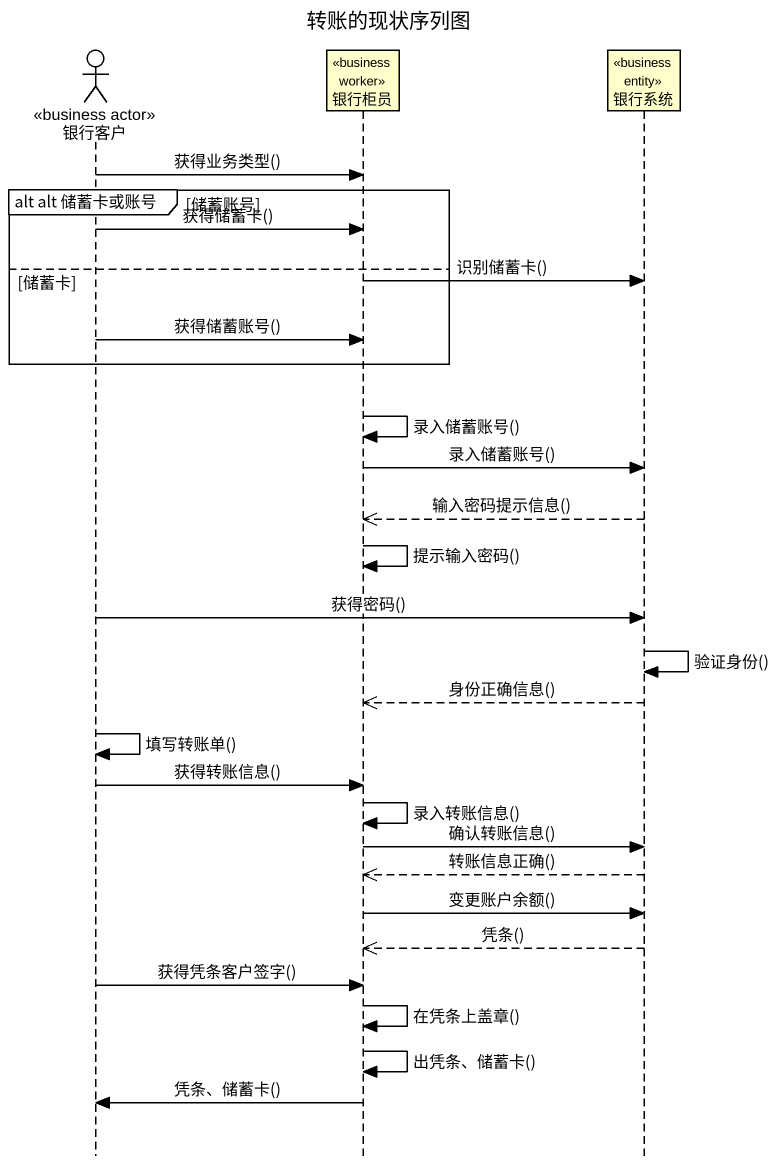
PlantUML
@startuml
title 转账的现状序列图
hide footbox
actor 银行客户 <<business actor>>
participant 银行柜员 <<business worker>>
participant 银行系统 <<business entity>>

银行客户 -> 银行柜员 : 获得业务类型()
group alt alt 储蓄卡或账号 [储蓄账号]
  银行客户 -> 银行柜员 : 获得储蓄卡()
else 储蓄卡
  银行柜员 -> 银行系统 : 识别储蓄卡()
  银行客户 -> 银行柜员 : 获得储蓄账号()
end
银行柜员 -> 银行柜员 : 录入储蓄账号()
银行柜员 -> 银行系统 : 录入储蓄账号()
银行系统 -->> 银行柜员 : 输入密码提示信息()
银行柜员 -> 银行柜员 : 提示输入密码()
银行客户 -> 银行系统 : 获得密码()
银行系统 -> 银行系统 : 验证身份()
银行系统 -->> 银行柜员 : 身份正确信息()
银行客户 -> 银行客户 : 填写转账单()
银行客户 -> 银行柜员 : 获得转账信息()
银行柜员 -> 银行柜员 : 录入转账信息()
银行柜员 -> 银行系统 : 确认转账信息()
银行系统 -->> 银行柜员 : 转账信息正确()
银行柜员 -> 银行系统 : 变更账户余额()
银行系统 -->> 银行柜员 : 凭条()
银行客户 -> 银行柜员 : 获得凭条客户签字()
银行柜员 -> 银行柜员 : 在凭条上盖章()
银行柜员 -> 银行柜员 : 出凭条、储蓄卡()
银行柜员 -> 银行客户 : 凭条、储蓄卡()
@enduml
